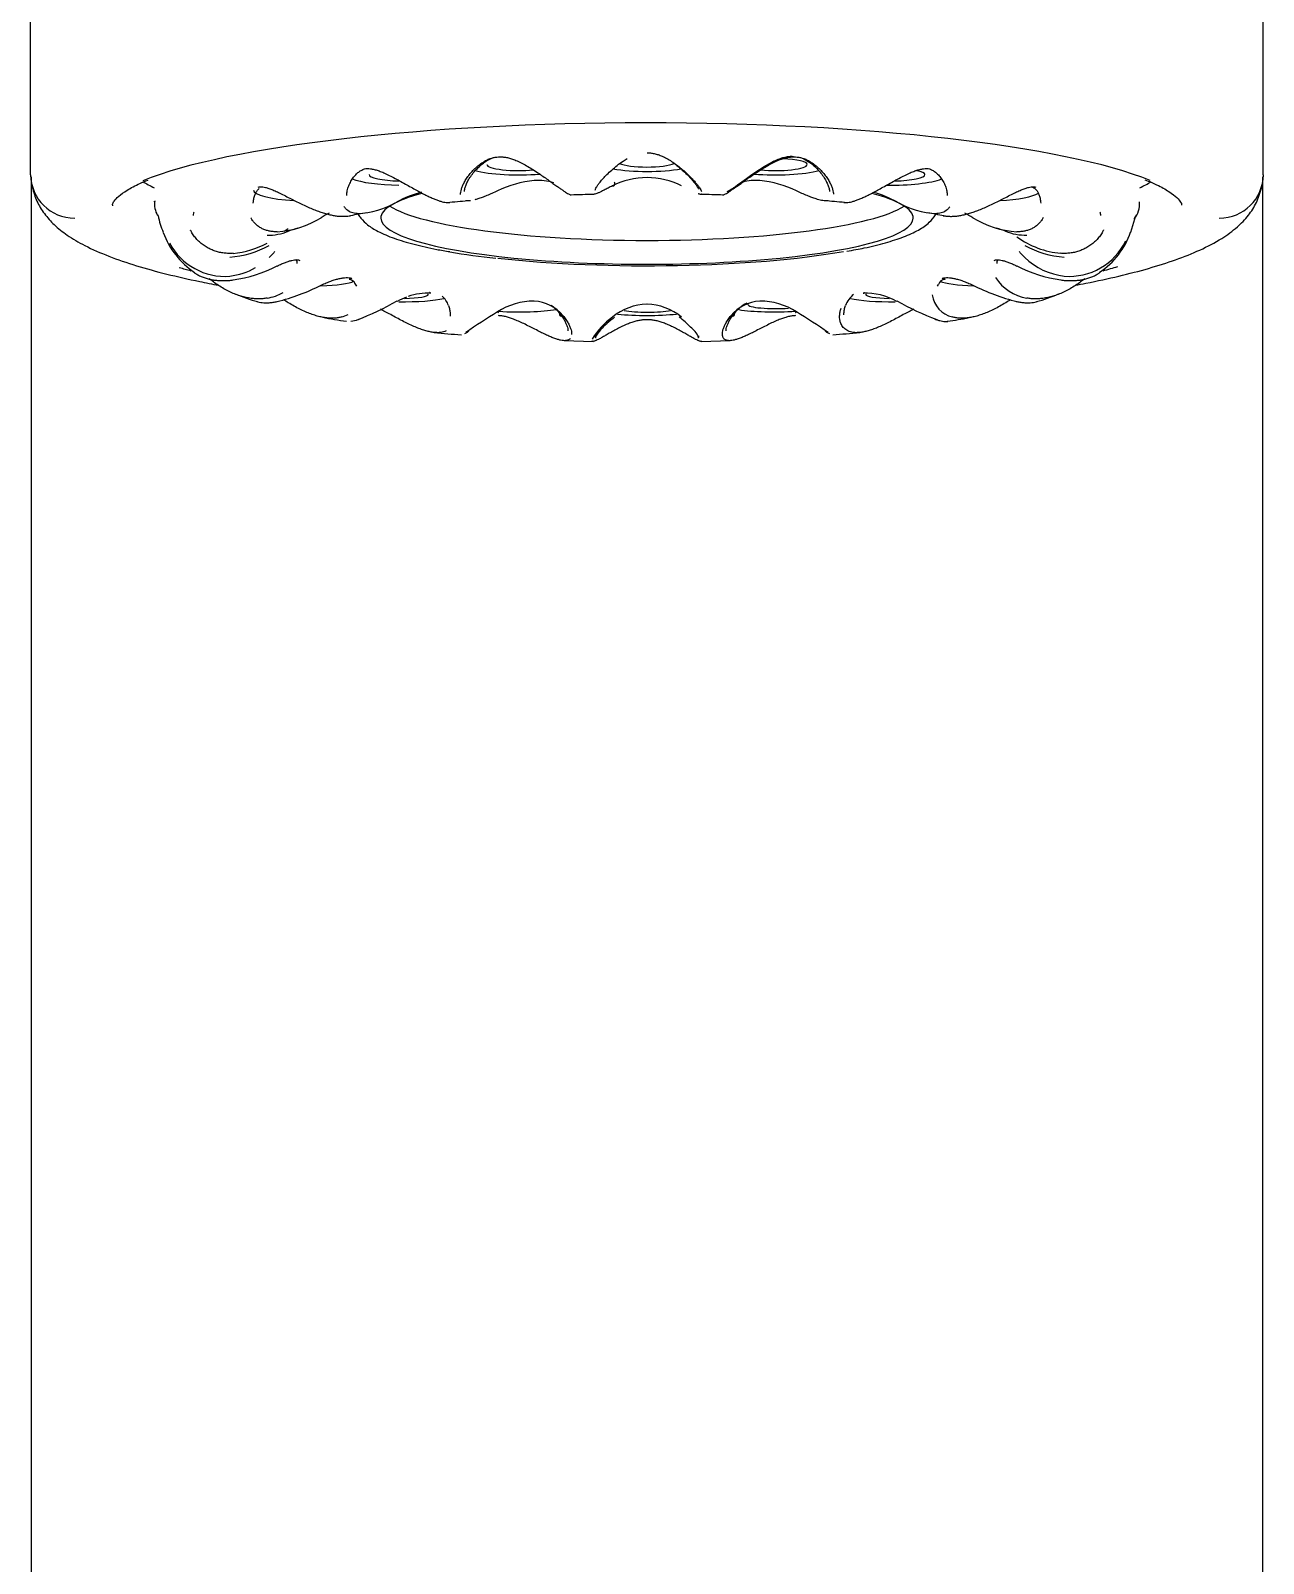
# Model space of a CAD drawing. Header units: millimetres. Extents: x 1617 to 5774, y 11446 to 13973.
# Drawn here: x 5327.35 to 5355.37, y 11999.95 to 12034.79 of the extents above; entities that cross this region are included whole.
import ezdxf

# ---------------------------------------------------------------- set-up
doc = ezdxf.new("R2010")
doc.units = ezdxf.units.MM
doc.layers.get('0').update_dxf_attribs({"color": 250})

# ---------------------------------------------------------------- blocks, each defined once
blk = doc.blocks.new('28')
at = {"linetype": 'Continuous'}
for p, q in [((5327.35, 12031.516), (5327.35, 12069.628)), ((5355.367, 12031.516), (5355.367, 12069.628)), ((5327.359, 12031.468), (5327.359, 11929.326)), ((5327.369, 12031.325), (5327.386, 12031.24)), ((5355.331, 12031.24), (5355.348, 12031.325)), ((5355.359, 11929.327), (5355.359, 12031.468)), ((5352.356, 12030.211), (5352.473, 12030.586)), ((5334.714, 12029.053), (5334.754, 12028.983)), ((5347.964, 12028.983), (5347.984, 12029.018)), ((5337.22, 12027.906), (5337.282, 12027.936)), ((5339.479, 12027.743), (5340.135, 12027.726)), ((5342.593, 12027.726), (5343.247, 12027.743)), ((5345.436, 12027.936), (5345.504, 12027.903))]:
    blk.add_line(p, q, dxfattribs=at)
for centre, radius, start, end in [((5328.343, 12031.524), 0.993, 180.4596, 270.4524), ((5339.001, 12029.039), 2.351, 95.0232, 116.2751), ((5338.89, 12030.284), 1.101, 71.3201, 94.9501), ((5341.373, 12029.676), 1.775, 90.4509, 116.7077), ((5341.345, 12029.676), 1.775, 63.2923, 89.5491), ((5343.828, 12030.284), 1.101, 85.05, 105.463), ((5343.717, 12029.039), 2.351, 63.725, 84.9767), ((5354.375, 12031.524), 0.993, 269.5476, 359.5404), ((5330.706, 12030.854), 0.541, 172.585, 209.5637), ((5334.675, 12032.63), 2.002, 272.8469, 300.0674), ((5336.969, 12028.474), 2.746, 105.527, 118.0472), ((5338.814, 12011.105), 19.873, 94.2428, 95.5977), ((5340.573, 12004.387), 26.683, 90.9074, 92.0184), ((5342.054, 12004.539), 26.533, 87.7549, 88.8686), ((5343.853, 12011.473), 19.511, 84.1239, 85.49), ((5345.749, 12028.474), 2.746, 61.953, 74.0539), ((5348.039, 12032.617), 1.988, 239.8362, 267.2495), ((5352.043, 12030.843), 0.509, 319.2586, 6.1842), ((5331.656, 12030.818), 1.427, 189.3992, 205.2771), ((5332.809, 12032.392), 2.178, 273.7673, 301.6503), ((5335.606, 12027.862), 3.146, 117.8665, 121.7293), ((5336.495, 12020.675), 10.084, 98.5809, 100.734), ((5346.223, 12021.02), 9.744, 78.8684, 81.0344), ((5347.111, 12027.862), 3.146, 58.2708, 62.0779), ((5349.906, 12032.383), 2.17, 238.2926, 266.2898), ((5332.122, 12030.847), 1.873, 200.1777, 235.9724), ((5332.756, 12031.295), 1.155, 268.4245, 292.8508), ((5336.364, 12025.664), 5.599, 124.3416, 125.4732), ((5334.153, 12027.745), 2.657, 105.891, 111.1349), ((5348.571, 12027.824), 2.581, 68.3758, 73.51), ((5349.961, 12031.291), 1.15, 246.7267, 271.6439), ((5350.643, 12030.805), 1.81, 303.6427, 340.6892), ((5331.767, 12030.635), 1.431, 208.1693, 274.2949), ((5331.718, 12031.825), 2.189, 274.0795, 298.8103), ((5331.776, 12031.719), 1.999, 275.081, 298.4507), ((5350.941, 12031.716), 1.995, 233.9522, 264.9491), ((5350.999, 12031.824), 2.187, 241.1803, 265.9299), ((5350.951, 12030.635), 1.431, 265.7051, 334.2047), ((5331.453, 12032.421), 3.336, 278.6095, 296.6799), ((5339.086, 12041.597), 12.036, 259.4343, 264.4394), ((5351.267, 12032.427), 3.342, 243.3378, 261.3729), ((5351.024, 12030.75), 1.552, 225.9271, 263.3212), ((5331.693, 12030.751), 1.552, 276.6843, 299.7246), ((5348.155, 12028.966), 0.178, 97.1667, 163.2971), ((5350.151, 12029.721), 1.022, 211.8511, 261.188), ((5333.44, 12032.164), 3.654, 247.016, 255.2327), ((5332.568, 12029.72), 1.022, 278.7943, 300.5307), ((5331.877, 12033.046), 4.542, 283.6865, 297.1779), ((5336.385, 12027.423), 1.399, 110.4783, 120.3361), ((5336.385, 12027.423), 1.399, 87.4608, 108.9052), ((5336.352, 12028.371), 0.522, 18.9624, 47.388), ((5346.366, 12028.371), 0.522, 126.4667, 161.0376), ((5346.333, 12027.423), 1.399, 59.664, 92.5391), ((5348.436, 12028.863), 0.597, 187.5139, 256.7385), ((5350.849, 12033.068), 4.565, 242.8562, 256.2794), ((5349.439, 12031.664), 3.129, 284.2953, 293.9359), ((5332.449, 12034.339), 6.546, 290.8072, 299.5561), ((5346.468, 12014.583), 16.223, 121.6314, 124.6642), ((5338.78, 12027.148), 1.492, 89.4181, 123.318), ((5338.75, 12027.731), 0.91, 39.5684, 87.131), ((5338.709, 12027.835), 0.849, 38.3711, 56.4401), ((5341.385, 12027.295), 1.275, 91.1554, 129.4124), ((5341.333, 12027.295), 1.275, 50.5876, 88.8446), ((5343.968, 12027.731), 0.91, 92.869, 140.4316), ((5344.009, 12027.835), 0.849, 116.8973, 141.6289), ((5343.938, 12027.148), 1.492, 56.682, 90.582), ((5336.067, 12014.303), 16.557, 55.3663, 58.3381), ((5350.297, 12034.4), 6.612, 240.4881, 249.1486), ((5335.763, 12036.989), 8.892, 258.4855, 262.0165), ((5334.282, 12028.863), 0.597, 283.2609, 298.4033), ((5334.571, 12028.862), 0.678, 274.8361, 289.2974), ((5341.634, 12026.836), 1.791, 126.2683, 148.268), ((5341.14, 12027.264), 1.108, 128.5077, 149.6511), ((5343.313, 12024.894), 4.322, 128.4839, 131.4914), ((5340.634, 12026.359), 2.41, 44.6484, 52.72), ((5341.856, 12027.465), 0.767, 27.9069, 50.0497), ((5347.033, 12036.463), 8.36, 277.9149, 281.3528), ((5339.047, 12053.728), 25.922, 264.4149, 265.7812), ((5344.05, 12049.243), 21.421, 274.1017, 275.7418)]:
    blk.add_arc(centre, radius, start, end, dxfattribs=at)
for centre, major_axis, ratio, start_param, end_param in [((5341.359, 12030.531), (12.448, 0), 0.173648, 0.406125, 2.739832), ((5344.326, 12031.743), (0.675, 0.006), 0.198106, 0, 1.38842), ((5338.392, 12031.743), (1.175, -0.01), 0.198106, 3.776184, 5.177778), ((5338.392, 12031.743), (-0.675, 0.006), 0.198106, 0, 2.166765), ((5341.359, 12031.824), (1.175, 0), 0.199368, 3.994183, 5.438133), ((5341.359, 12031.824), (-0.675, 0), 0.199368, 0.394769, 2.728561), ((5344.326, 12031.743), (-1.175, -0.01), 0.198106, 1.101378, 2.505551), ((5344.326, 12031.743), (0.675, 0.006), 0.198106, 4.123682, 6.283185), ((5347.002, 12031.506), (0.675, 0.011), 0.194445, 0, 0.769173), ((5341.359, 12031.91), (-11.89, 0), 0.173648, 0.27083, 0.342424), ((5335.716, 12031.506), (1.175, -0.018), 0.194445, 3.600375, 4.715439), ((5335.716, 12031.506), (-0.675, 0.011), 0.194445, 0, 1.573847), ((5340.571, 12031.335), (-0.0349, 0.072), 0.63856, 2.564178, 4.577421), ((5347.002, 12031.506), (-1.175, -0.018), 0.194445, 1.401121, 2.672596), ((5347.002, 12031.506), (0.675, 0.011), 0.194445, 4.709339, 6.283185), ((5341.359, 12031.91), (11.89, 0), 0.173648, -0.342424, -0.271249), ((5341.359, 12030.825), (12.148, 0), 0.173648, 3.140669, 3.149462), ((5341.359, 12030.9), (11.2, 0), 0.173648, 3.134903, 3.141593), ((5333.592, 12031.137), (1.175, -0.025), 0.188741, 3.141593, 4.499962), ((5341.359, 12030.531), (6.05, 0), 0.173648, 2.579277, 3.141593), ((5341.359, 12030.531), (6.05, 0), 0.173648, 0, 0.563053), ((5349.126, 12031.137), (1.175, 0.025), 0.188741, 4.923042, 5.995249), ((5341.359, 12030.681), (11.133, 0), 0.173648, 3.177576, 3.187075), ((5341.359, 12030.531), (-6.05, 0), 0.173648, 0, 3.141593), ((5341.359, 12031.073), (6.05, 0), 0.173648, 3.402322, 6.022456), ((5341.359, 12030.681), (11.133, 0), 0.173648, -0.045377, -0.038545), ((5341.359, 12030.531), (-6.25, 0), 0.173648, 0.996962, 2.367668), ((5341.359, 12030.531), (12.448, 0), 0.173648, 3.688638, 3.728537), ((5333.592, 12029.177), (1.175, -0.025), 0.158436, 5.024539, 5.960921), ((5349.126, 12029.177), (-1.175, -0.025), 0.158436, 0.336845, 1.272257), ((5341.359, 12030.531), (12.448, 0), 0.173648, -0.587016, -0.536402), ((5335.716, 12028.808), (-0.675, 0.011), 0.152733, 1.771685, 3.141593), ((5347.002, 12028.808), (0.675, 0.011), 0.152733, 3.141593, 4.506173), ((5335.716, 12028.808), (1.175, -0.018), 0.152733, 4.714767, 5.768986), ((5337.942, 12028.453), (-0.0406, 0.0689), 0.246949, 2.390615, 3.804667), ((5338.392, 12028.572), (1.175, -0.01), 0.149071, 4.368593, 5.59034), ((5341.359, 12028.49), (-0.675, 0), 0.147809, 0.692456, 2.489459), ((5344.326, 12028.572), (-1.175, -0.01), 0.149071, 0.721227, 1.925531), ((5344.326, 12028.572), (0.675, 0.006), 0.149071, 3.141593, 5.08952), ((5344.776, 12028.453), (0.0406, 0.0689), 0.246949, 2.462908, 3.892569), ((5347.002, 12028.808), (-1.175, -0.018), 0.152733, 0.517838, 1.568418), ((5347.07, 12028.704), (0.0356, 0.0717), 0.022938, 2.538517, 3.138552), ((5349.773, 12028.71), (0.017, 0.0782), 0.477256, 2.882546, 3.39484), ((5334.769, 12028.298), (-0.0261, 0.0756), 0.714375, 3.147889, 3.520375), ((5339.441, 12028.368), (0.0609, 0.0519), 0.668364, 2.327138, 4.340381), ((5341.359, 12028.49), (1.175, 0), 0.147809, 4.108213, 5.321756), ((5343.277, 12028.368), (-0.0609, 0.0519), 0.668364, 1.942803, 3.956052), ((5347.949, 12028.298), (0.0261, 0.0756), 0.714375, 2.704509, 3.499026), ((5337.238, 12028.003), (-0.0433, 0.0672), 0.879852, 3.154984, 3.724463), ((5345.48, 12028.003), (0.0433, 0.0672), 0.879852, 2.54986, 3.127979)]:
    blk.add_ellipse(centre, major_axis=major_axis, ratio=ratio, start_param=start_param, end_param=end_param, dxfattribs=at)
for points, knots in [([(5337.123, 12031.069), (5337.122, 12031.085), (5337.125, 12031.12), (5337.138, 12031.183), (5337.164, 12031.256), (5337.203, 12031.337), (5337.255, 12031.425), (5337.322, 12031.518), (5337.401, 12031.611), (5337.49, 12031.697), (5337.581, 12031.769), (5337.669, 12031.825), (5337.752, 12031.867), (5337.831, 12031.895), (5337.908, 12031.913), (5337.958, 12031.919), (5337.983, 12031.92)], [0.2663963, 0.2663963, 0.2663963, 0.2663963, 0.3157895, 0.3684211, 0.4210526, 0.4736842, 0.5263158, 0.5789474, 0.6315789, 0.6842105, 0.7368421, 0.7894737, 0.8421053, 0.8947368, 0.9473684, 1, 1, 1, 1]), ([(5337.212, 12031.137), (5337.212, 12031.153), (5337.217, 12031.193), (5337.237, 12031.264), (5337.275, 12031.352), (5337.333, 12031.452), (5337.408, 12031.556), (5337.497, 12031.656), (5337.591, 12031.743), (5337.686, 12031.814), (5337.773, 12031.864), (5337.83, 12031.888), (5337.854, 12031.897)], [0.2379615, 0.2379615, 0.2379615, 0.2379615, 0.291836, 0.3611022, 0.43522, 0.5141624, 0.5971728, 0.6778214, 0.7499039, 0.8128272, 0.8688533, 0.9091132, 0.9091132, 0.9091132, 0.9091132]), ([(5340.184, 12031.167), (5340.184, 12031.174), (5340.188, 12031.191), (5340.207, 12031.229), (5340.241, 12031.282), (5340.292, 12031.349), (5340.361, 12031.429), (5340.449, 12031.521), (5340.556, 12031.623), (5340.678, 12031.727), (5340.798, 12031.816), (5340.877, 12031.866), (5340.909, 12031.885)], [0.056638, 0.056638, 0.056638, 0.056638, 0.112189, 0.1739723, 0.2388445, 0.3078203, 0.3816489, 0.4608717, 0.5452727, 0.6325138, 0.715882, 0.7712547, 0.7712547, 0.7712547, 0.7712547]), ([(5341.359, 12032.013), (5341.385, 12032.013), (5341.438, 12032.01), (5341.521, 12031.997), (5341.609, 12031.973), (5341.705, 12031.937), (5341.808, 12031.885), (5341.919, 12031.819), (5342.033, 12031.738), (5342.143, 12031.651), (5342.243, 12031.563), (5342.331, 12031.478), (5342.405, 12031.4), (5342.467, 12031.329), (5342.517, 12031.267), (5342.556, 12031.214), (5342.584, 12031.17), (5342.596, 12031.146), (5342.601, 12031.136)], [0, 0, 0, 0, 0.0526316, 0.1052632, 0.1578947, 0.2105263, 0.2631579, 0.3157895, 0.3684211, 0.4210526, 0.4736842, 0.5263158, 0.5789474, 0.6315789, 0.6842105, 0.7368421, 0.7894737, 0.8379228, 0.8379228, 0.8379228, 0.8379228]), ([(5343.183, 12031.136), (5343.19, 12031.138), (5343.209, 12031.146), (5343.248, 12031.167), (5343.301, 12031.201), (5343.367, 12031.247), (5343.448, 12031.304), (5343.543, 12031.373), (5343.653, 12031.452), (5343.778, 12031.541), (5343.915, 12031.633), (5344.054, 12031.721), (5344.186, 12031.796), (5344.308, 12031.854), (5344.42, 12031.896), (5344.524, 12031.923), (5344.613, 12031.934), (5344.667, 12031.934), (5344.689, 12031.932)], [0, 0, 0, 0, 0.049492, 0.106485, 0.165091, 0.226339, 0.291179, 0.36026, 0.434169, 0.512886, 0.595737, 0.676587, 0.74908, 0.812405, 0.868784, 0.920169, 0.967114, 1, 1, 1, 1]), ([(5344.735, 12031.92), (5344.76, 12031.919), (5344.81, 12031.913), (5344.886, 12031.895), (5344.966, 12031.867), (5345.049, 12031.825), (5345.137, 12031.769), (5345.228, 12031.697), (5345.316, 12031.611), (5345.396, 12031.518), (5345.463, 12031.425), (5345.515, 12031.337), (5345.554, 12031.256), (5345.58, 12031.183), (5345.593, 12031.122), (5345.595, 12031.088), (5345.595, 12031.073)], [0, 0, 0, 0, 0.0526316, 0.1052632, 0.1578947, 0.2105263, 0.2631579, 0.3157895, 0.3684211, 0.4210526, 0.4736842, 0.5263158, 0.5789474, 0.6315789, 0.6842105, 0.7291146, 0.7291146, 0.7291146, 0.7291146]), ([(5344.914, 12031.877), (5344.923, 12031.872), (5344.964, 12031.853), (5345.037, 12031.81), (5345.132, 12031.739), (5345.226, 12031.651), (5345.314, 12031.551), (5345.388, 12031.447), (5345.444, 12031.349), (5345.482, 12031.262), (5345.501, 12031.191), (5345.505, 12031.153), (5345.506, 12031.137)], [0.1187888, 0.1187888, 0.1187888, 0.1187888, 0.1342146, 0.1904633, 0.2536638, 0.3260507, 0.4067441, 0.4892586, 0.5676127, 0.64117, 0.7099365, 0.7620383, 0.7620383, 0.7620383, 0.7620383]), ([(5334.534, 12031.043), (5334.534, 12031.046), (5334.535, 12031.081), (5334.544, 12031.153), (5334.576, 12031.26), (5334.626, 12031.365), (5334.686, 12031.456), (5334.752, 12031.531), (5334.822, 12031.589), (5334.885, 12031.626), (5334.925, 12031.642), (5334.94, 12031.647)], [0.4282354, 0.4282354, 0.4282354, 0.4282354, 0.435062, 0.5139687, 0.5969727, 0.6776671, 0.7498078, 0.8127778, 0.8688441, 0.9200606, 0.9479493, 0.9479493, 0.9479493, 0.9479493]), ([(5341.977, 12031.773), (5341.998, 12031.758), (5342.062, 12031.708), (5342.163, 12031.622), (5342.27, 12031.521), (5342.357, 12031.428), (5342.426, 12031.348), (5342.477, 12031.282), (5342.511, 12031.229), (5342.525, 12031.201), (5342.529, 12031.19), (5342.529, 12031.189)], [0.3297004, 0.3297004, 0.3297004, 0.3297004, 0.368229, 0.4553647, 0.5396673, 0.618788, 0.6925179, 0.7614146, 0.8262069, 0.8879206, 0.8927647, 0.8927647, 0.8927647, 0.8927647]), ([(5347.778, 12031.647), (5347.794, 12031.641), (5347.836, 12031.624), (5347.9, 12031.586), (5347.969, 12031.527), (5348.035, 12031.452), (5348.095, 12031.36), (5348.144, 12031.255), (5348.175, 12031.149), (5348.183, 12031.078), (5348.184, 12031.044), (5348.184, 12031.043)], [0.0520517, 0.0520517, 0.0520517, 0.0520517, 0.0829107, 0.1342347, 0.19053, 0.2537833, 0.3262188, 0.406926, 0.4894126, 0.5677401, 0.5717645, 0.5717645, 0.5717645, 0.5717645]), ([(5327.386, 12031.24), (5327.42, 12031.117), (5327.48, 12030.908), (5327.663, 12030.614), (5327.894, 12030.36), (5328.197, 12030.121), (5328.598, 12029.886), (5329.114, 12029.659), (5329.735, 12029.446), (5330.426, 12029.256), (5331.064, 12029.111), (5331.475, 12029.03), (5331.622, 12029.002)], [0, 0, 0, 0, 0.016262, 0.0331347, 0.0515404, 0.0730212, 0.0993634, 0.1304725, 0.1615531, 0.1912702, 0.2201368, 0.2355963, 0.2355963, 0.2355963, 0.2355963]), ([(5329.211, 12030.831), (5329.211, 12030.836), (5329.213, 12030.852), (5329.236, 12030.909), (5329.34, 12031.025), (5329.534, 12031.164), (5329.772, 12031.294), (5329.951, 12031.365), (5330.023, 12031.393)], [0, 0, 0, 0, 0.091306, 0.290498, 0.484075, 0.688591, 0.895091, 1, 1, 1, 1]), ([(5332.411, 12030.868), (5332.412, 12030.891), (5332.416, 12030.946), (5332.434, 12031.027), (5332.465, 12031.104), (5332.503, 12031.162), (5332.531, 12031.191), (5332.544, 12031.203)], [0.6260768, 0.6260768, 0.6260768, 0.6260768, 0.6775159, 0.7497143, 0.8127304, 0.8688367, 0.9106759, 0.9106759, 0.9106759, 0.9106759]), ([(5340.575, 12031.262), (5340.54, 12031.245), (5340.474, 12031.211), (5340.384, 12031.165), (5340.308, 12031.127), (5340.244, 12031.099), (5340.194, 12031.08), (5340.157, 12031.07), (5340.14, 12031.068), (5340.133, 12031.067)], [0, 0, 0, 0, 0.125, 0.25, 0.375, 0.5, 0.625, 0.75, 0.8487192, 0.8487192, 0.8487192, 0.8487192]), ([(5350.132, 12031.231), (5350.145, 12031.225), (5350.174, 12031.205), (5350.216, 12031.162), (5350.254, 12031.101), (5350.285, 12031.022), (5350.302, 12030.942), (5350.306, 12030.889), (5350.307, 12030.868)], [0.0480085, 0.0480085, 0.0480085, 0.0480085, 0.0829027, 0.134253, 0.1905944, 0.2539, 0.3263835, 0.3739227, 0.3739227, 0.3739227, 0.3739227]), ([(5351.09, 12029.001), (5351.173, 12029.017), (5351.519, 12029.083), (5352.095, 12029.208), (5352.776, 12029.385), (5353.39, 12029.581), (5353.943, 12029.801), (5354.401, 12030.041), (5354.76, 12030.301), (5355.022, 12030.571), (5355.227, 12030.88), (5355.293, 12031.104), (5355.331, 12031.24)], [0.764199, 0.764199, 0.764199, 0.764199, 0.7729458, 0.8010462, 0.8294532, 0.8583394, 0.8880111, 0.9189972, 0.9442699, 0.9643614, 0.9819842, 1, 1, 1, 1]), ([(5352.676, 12031.401), (5352.778, 12031.36), (5352.984, 12031.276), (5353.236, 12031.131), (5353.417, 12030.991), (5353.497, 12030.88), (5353.51, 12030.845), (5353.506, 12030.828), (5353.505, 12030.824)], [0, 0, 0, 0, 0.148587, 0.356568, 0.559621, 0.757492, 0.955778, 1, 1, 1, 1]), ([(5336.793, 12030.885), (5336.81, 12030.884), (5336.841, 12030.882), (5336.868, 12030.883), (5336.879, 12030.884)], [0, 0, 0, 0, 0.0921571, 0.1794638, 0.1794638, 0.1794638, 0.1794638]), ([(5337.33, 12030.924), (5337.318, 12030.923), (5337.285, 12030.921), (5337.257, 12030.923), (5337.241, 12030.925)], [0.8023546, 0.8023546, 0.8023546, 0.8023546, 0.875, 1, 1, 1, 1]), ([(5337.96, 12031.147), (5337.917, 12031.127), (5337.835, 12031.089), (5337.717, 12031.038), (5337.61, 12030.995), (5337.519, 12030.964), (5337.467, 12030.95), (5337.444, 12030.944)], [0, 0, 0, 0, 0.125, 0.25, 0.375, 0.5, 0.6054467, 0.6054467, 0.6054467, 0.6054467]), ([(5339.615, 12031.059), (5339.621, 12031.057), (5339.631, 12031.054), (5339.637, 12031.054), (5339.639, 12031.054)], [0, 0, 0, 0, 0.0921571, 0.1416293, 0.1416293, 0.1416293, 0.1416293]), ([(5342.607, 12031.073), (5342.603, 12031.071), (5342.595, 12031.067), (5342.573, 12031.068), (5342.548, 12031.073), (5342.529, 12031.079), (5342.52, 12031.082)], [0, 0, 0, 0, 0.0921571, 0.1838611, 0.2755654, 0.3456095, 0.3456095, 0.3456095, 0.3456095]), ([(5343.078, 12031.054), (5343.08, 12031.054), (5343.086, 12031.054), (5343.095, 12031.056), (5343.103, 12031.059)], [0.8337559, 0.8337559, 0.8337559, 0.8337559, 0.875, 1, 1, 1, 1]), ([(5345.477, 12030.925), (5345.462, 12030.924), (5345.434, 12030.921), (5345.384, 12030.923), (5345.329, 12030.931), (5345.268, 12030.945), (5345.194, 12030.966), (5345.106, 12030.996), (5344.998, 12031.039), (5344.883, 12031.089), (5344.799, 12031.128), (5344.758, 12031.147)], [0, 0, 0, 0, 0.092157, 0.183861, 0.275565, 0.367696, 0.460645, 0.590315, 0.720587, 0.860941, 1, 1, 1, 1]), ([(5345.836, 12030.884), (5345.846, 12030.883), (5345.873, 12030.882), (5345.905, 12030.883), (5345.925, 12030.885)], [0.7907905, 0.7907905, 0.7907905, 0.7907905, 0.875, 1, 1, 1, 1]), ([(5331.051, 12030.587), (5331.052, 12030.605), (5331.054, 12030.634), (5331.061, 12030.66), (5331.064, 12030.669)], [0.82118694, 0.82118694, 0.82118694, 0.82118694, 0.86882721, 0.90167455, 0.90167455, 0.90167455, 0.90167455]), ([(5332.952, 12030.218), (5332.921, 12030.218), (5332.861, 12030.22), (5332.774, 12030.233), (5332.692, 12030.255), (5332.614, 12030.286), (5332.542, 12030.328), (5332.476, 12030.379), (5332.417, 12030.44), (5332.379, 12030.494), (5332.36, 12030.527), (5332.356, 12030.534)], [0, 0, 0, 0, 0.0526316, 0.1052632, 0.1578947, 0.2105263, 0.2631579, 0.3157895, 0.3684211, 0.4210526, 0.4349323, 0.4349323, 0.4349323, 0.4349323]), ([(5334.419, 12030.569), (5334.443, 12030.569), (5334.493, 12030.569), (5334.559, 12030.573), (5334.6, 12030.579), (5334.619, 12030.583), (5334.62, 12030.583)], [0, 0, 0, 0, 0.0921573, 0.1838616, 0.2755661, 0.2778837, 0.2778837, 0.2778837, 0.2778837]), ([(5334.774, 12030.631), (5334.751, 12030.632), (5334.705, 12030.637), (5334.642, 12030.654), (5334.586, 12030.68), (5334.537, 12030.715), (5334.501, 12030.753), (5334.483, 12030.78), (5334.477, 12030.791)], [0, 0, 0, 0, 0.0526316, 0.1052632, 0.1578947, 0.2105263, 0.2631579, 0.2937936, 0.2937936, 0.2937936, 0.2937936]), ([(5334.798, 12030.609), (5334.815, 12030.581), (5334.879, 12030.49), (5335.019, 12030.359), (5335.259, 12030.21), (5335.6, 12030.067), (5336.046, 12029.934), (5336.487, 12029.831), (5336.768, 12029.784), (5336.879, 12029.766)], [0.1404125, 0.1404125, 0.1404125, 0.1404125, 0.1839304, 0.2890239, 0.4220093, 0.590535, 0.7582889, 0.9186985, 1, 1, 1, 1]), ([(5345.899, 12029.775), (5346.049, 12029.802), (5346.35, 12029.857), (5346.793, 12029.967), (5347.203, 12030.099), (5347.528, 12030.246), (5347.761, 12030.406), (5347.878, 12030.54), (5347.92, 12030.61), (5347.922, 12030.613)], [0, 0, 0, 0, 0.115057, 0.2738367, 0.4351604, 0.6015143, 0.7497533, 0.8562238, 0.8599034, 0.8599034, 0.8599034, 0.8599034]), ([(5348.24, 12030.788), (5348.234, 12030.779), (5348.216, 12030.752), (5348.181, 12030.715), (5348.132, 12030.68), (5348.075, 12030.654), (5348.013, 12030.637), (5347.967, 12030.632), (5347.944, 12030.631)], [0.7083575, 0.7083575, 0.7083575, 0.7083575, 0.7368421, 0.7894737, 0.8421053, 0.8947368, 0.9473684, 1, 1, 1, 1]), ([(5348.093, 12030.584), (5348.106, 12030.581), (5348.144, 12030.575), (5348.212, 12030.569), (5348.269, 12030.568), (5348.299, 12030.569)], [0.6820109, 0.6820109, 0.6820109, 0.6820109, 0.75, 0.875, 1, 1, 1, 1]), ([(5350.366, 12030.541), (5350.361, 12030.532), (5350.341, 12030.496), (5350.301, 12030.44), (5350.242, 12030.379), (5350.176, 12030.328), (5350.104, 12030.286), (5350.026, 12030.255), (5349.944, 12030.233), (5349.857, 12030.22), (5349.797, 12030.218), (5349.766, 12030.218)], [0.5600022, 0.5600022, 0.5600022, 0.5600022, 0.5789474, 0.6315789, 0.6842105, 0.7368421, 0.7894737, 0.8421053, 0.8947368, 0.9473684, 1, 1, 1, 1]), ([(5351.654, 12030.669), (5351.657, 12030.659), (5351.664, 12030.633), (5351.666, 12030.604), (5351.667, 12030.587)], [0.09830373, 0.09830373, 0.09830373, 0.09830373, 0.13426956, 0.17881267, 0.17881267, 0.17881267, 0.17881267]), ([(5331.953, 12029.728), (5331.918, 12029.726), (5331.848, 12029.725), (5331.746, 12029.732), (5331.645, 12029.749), (5331.547, 12029.776), (5331.451, 12029.813), (5331.358, 12029.859), (5331.27, 12029.917), (5331.187, 12029.984), (5331.111, 12030.062), (5331.044, 12030.15), (5331.004, 12030.216), (5330.986, 12030.252), (5330.984, 12030.256)], [0, 0, 0, 0, 0.0526316, 0.1052632, 0.1578947, 0.2105263, 0.2631579, 0.3157895, 0.3684211, 0.4210526, 0.4736842, 0.5263158, 0.5789474, 0.5857963, 0.5857963, 0.5857963, 0.5857963]), ([(5351.735, 12030.26), (5351.733, 12030.254), (5351.714, 12030.217), (5351.674, 12030.15), (5351.607, 12030.062), (5351.531, 12029.984), (5351.448, 12029.917), (5351.359, 12029.859), (5351.267, 12029.813), (5351.171, 12029.776), (5351.073, 12029.749), (5350.972, 12029.732), (5350.869, 12029.725), (5350.8, 12029.726), (5350.765, 12029.728)], [0.4121297, 0.4121297, 0.4121297, 0.4121297, 0.4210526, 0.4736842, 0.5263158, 0.5789474, 0.6315789, 0.6842105, 0.7368421, 0.7894737, 0.8421053, 0.8947368, 0.9473684, 1, 1, 1, 1]), ([(5332.9, 12029.767), (5332.884, 12029.749), (5332.846, 12029.707), (5332.8, 12029.661), (5332.773, 12029.635)], [0.7677014, 0.7677014, 0.7677014, 0.7677014, 0.875, 1, 1, 1, 1]), ([(5333.381, 12029.588), (5333.383, 12029.585), (5333.39, 12029.573), (5333.398, 12029.547), (5333.401, 12029.518), (5333.401, 12029.501), (5333.401, 12029.499)], [0.2099602, 0.2099602, 0.2099602, 0.2099602, 0.25, 0.375, 0.5, 0.5160656, 0.5160656, 0.5160656, 0.5160656]), ([(5349.317, 12029.498), (5349.317, 12029.5), (5349.317, 12029.518), (5349.319, 12029.541), (5349.324, 12029.559), (5349.326, 12029.564)], [0.4812528, 0.4812528, 0.4812528, 0.4812528, 0.5, 0.625, 0.6912047, 0.6912047, 0.6912047, 0.6912047]), ([(5349.945, 12029.635), (5349.918, 12029.661), (5349.872, 12029.707), (5349.834, 12029.749), (5349.817, 12029.767)], [0, 0, 0, 0, 0.125, 0.2323807, 0.2323807, 0.2323807, 0.2323807]), ([(5331.059, 12029.299), (5331.076, 12029.286), (5331.116, 12029.258), (5331.187, 12029.219), (5331.27, 12029.183), (5331.358, 12029.154), (5331.451, 12029.132), (5331.547, 12029.116), (5331.645, 12029.108), (5331.746, 12029.106), (5331.848, 12029.11), (5331.918, 12029.118), (5331.953, 12029.123)], [0.484806, 0.484806, 0.484806, 0.484806, 0.5263158, 0.5789474, 0.6315789, 0.6842105, 0.7368421, 0.7894737, 0.8421053, 0.8947368, 0.9473684, 1, 1, 1, 1]), ([(5332.724, 12028.71), (5332.691, 12028.704), (5332.625, 12028.695), (5332.521, 12028.691), (5332.414, 12028.697), (5332.304, 12028.712), (5332.191, 12028.736), (5332.074, 12028.771), (5331.955, 12028.817), (5331.834, 12028.873), (5331.711, 12028.94), (5331.59, 12029.016), (5331.487, 12029.09), (5331.427, 12029.138), (5331.404, 12029.156)], [0, 0, 0, 0, 0.0526316, 0.1052632, 0.1578947, 0.2105263, 0.2631579, 0.3157895, 0.3684211, 0.4210526, 0.4736842, 0.5263158, 0.5789474, 0.6125596, 0.6125596, 0.6125596, 0.6125596]), ([(5334.647, 12029.164), (5334.643, 12029.16), (5334.636, 12029.153), (5334.623, 12029.146), (5334.61, 12029.142), (5334.598, 12029.141), (5334.59, 12029.142), (5334.587, 12029.143)], [0, 0, 0, 0, 0.0909091, 0.1818182, 0.2727273, 0.3636364, 0.4282476, 0.4282476, 0.4282476, 0.4282476]), ([(5348.071, 12029.164), (5348.075, 12029.16), (5348.082, 12029.153), (5348.095, 12029.146), (5348.108, 12029.142), (5348.12, 12029.141), (5348.128, 12029.142), (5348.131, 12029.143)], [0, 0, 0, 0, 0.0909091, 0.1818182, 0.2727273, 0.3636364, 0.4282565, 0.4282565, 0.4282565, 0.4282565]), ([(5351.308, 12029.152), (5351.287, 12029.135), (5351.229, 12029.089), (5351.127, 12029.016), (5351.006, 12028.94), (5350.884, 12028.873), (5350.763, 12028.817), (5350.644, 12028.771), (5350.527, 12028.736), (5350.414, 12028.712), (5350.303, 12028.697), (5350.197, 12028.691), (5350.093, 12028.695), (5350.027, 12028.704), (5349.994, 12028.71)], [0.3902036, 0.3902036, 0.3902036, 0.3902036, 0.4210526, 0.4736842, 0.5263158, 0.5789474, 0.6315789, 0.6842105, 0.7368421, 0.7894737, 0.8421053, 0.8947368, 0.9473684, 1, 1, 1, 1]), ([(5350.765, 12029.123), (5350.8, 12029.118), (5350.869, 12029.11), (5350.972, 12029.106), (5351.073, 12029.108), (5351.171, 12029.116), (5351.267, 12029.132), (5351.359, 12029.154), (5351.448, 12029.183), (5351.531, 12029.219), (5351.601, 12029.258), (5351.642, 12029.286), (5351.658, 12029.298)], [0, 0, 0, 0, 0.0526316, 0.1052632, 0.1578947, 0.2105263, 0.2631579, 0.3157895, 0.3684211, 0.4210526, 0.4736842, 0.5147426, 0.5147426, 0.5147426, 0.5147426]), ([(5336.443, 12028.82), (5336.441, 12028.821), (5336.435, 12028.822), (5336.427, 12028.827), (5336.421, 12028.833), (5336.418, 12028.838), (5336.417, 12028.84)], [0.3908633, 0.3908633, 0.3908633, 0.3908633, 0.4545455, 0.5454545, 0.6363636, 0.6754435, 0.6754435, 0.6754435, 0.6754435]), ([(5346.275, 12028.82), (5346.277, 12028.821), (5346.283, 12028.822), (5346.29, 12028.827), (5346.296, 12028.833), (5346.298, 12028.836), (5346.299, 12028.837)], [0.390865, 0.390865, 0.390865, 0.390865, 0.4545455, 0.5454545, 0.6363636, 0.6485965, 0.6485965, 0.6485965, 0.6485965]), ([(5332.492, 12028.631), (5332.508, 12028.626), (5332.548, 12028.616), (5332.614, 12028.606), (5332.692, 12028.602), (5332.774, 12028.605), (5332.861, 12028.615), (5332.921, 12028.626), (5332.952, 12028.633)], [0.6968516, 0.6968516, 0.6968516, 0.6968516, 0.7368421, 0.7894737, 0.8421053, 0.8947368, 0.9473684, 1, 1, 1, 1]), ([(5334.419, 12028.282), (5334.392, 12028.274), (5334.337, 12028.262), (5334.249, 12028.253), (5334.155, 12028.252), (5334.055, 12028.262), (5333.949, 12028.28), (5333.837, 12028.309), (5333.72, 12028.348), (5333.596, 12028.398), (5333.468, 12028.458), (5333.337, 12028.527), (5333.212, 12028.6), (5333.133, 12028.649), (5333.098, 12028.671)], [0, 0, 0, 0, 0.0526316, 0.1052632, 0.1578947, 0.2105263, 0.2631579, 0.3157895, 0.3684211, 0.4210526, 0.4736842, 0.5263158, 0.5789474, 0.6227239, 0.6227239, 0.6227239, 0.6227239]), ([(5336.793, 12027.966), (5336.775, 12027.957), (5336.737, 12027.942), (5336.672, 12027.928), (5336.6, 12027.923), (5336.52, 12027.928), (5336.433, 12027.941), (5336.337, 12027.964), (5336.232, 12027.997), (5336.119, 12028.04), (5335.997, 12028.093), (5335.868, 12028.155), (5335.734, 12028.225), (5335.599, 12028.299), (5335.468, 12028.37), (5335.369, 12028.422), (5335.316, 12028.449), (5335.299, 12028.457)], [0, 0, 0, 0, 0.0526316, 0.1052632, 0.1578947, 0.2105263, 0.2631579, 0.3157895, 0.3684211, 0.4210526, 0.4736842, 0.5263158, 0.5789474, 0.6315789, 0.6842105, 0.7368421, 0.7625455, 0.7625455, 0.7625455, 0.7625455]), ([(5336.846, 12028.541), (5336.857, 12028.51), (5336.874, 12028.45), (5336.885, 12028.368), (5336.884, 12028.32), (5336.882, 12028.298)], [0, 0, 0, 0, 0.125, 0.25, 0.3644744, 0.3644744, 0.3644744, 0.3644744]), ([(5345.925, 12027.966), (5345.908, 12027.975), (5345.876, 12027.992), (5345.836, 12028.026), (5345.802, 12028.064), (5345.775, 12028.107), (5345.753, 12028.161), (5345.738, 12028.227), (5345.735, 12028.307), (5345.744, 12028.394), (5345.762, 12028.455), (5345.771, 12028.485)], [0, 0, 0, 0, 0.092157, 0.183861, 0.275565, 0.367696, 0.460645, 0.590315, 0.720587, 0.860941, 1, 1, 1, 1]), ([(5345.834, 12028.333), (5345.834, 12028.344), (5345.835, 12028.382), (5345.844, 12028.45), (5345.861, 12028.51), (5345.872, 12028.541)], [0.6942865, 0.6942865, 0.6942865, 0.6942865, 0.75, 0.875, 1, 1, 1, 1]), ([(5347.421, 12028.459), (5347.404, 12028.45), (5347.349, 12028.423), (5347.25, 12028.37), (5347.119, 12028.299), (5346.984, 12028.225), (5346.85, 12028.155), (5346.721, 12028.093), (5346.599, 12028.04), (5346.486, 12027.997), (5346.381, 12027.964), (5346.285, 12027.941), (5346.198, 12027.928), (5346.118, 12027.923), (5346.046, 12027.928), (5345.981, 12027.942), (5345.943, 12027.957), (5345.925, 12027.966)], [0.2364924, 0.2364924, 0.2364924, 0.2364924, 0.2631579, 0.3157895, 0.3684211, 0.4210526, 0.4736842, 0.5263158, 0.5789474, 0.6315789, 0.6842105, 0.7368421, 0.7894737, 0.8421053, 0.8947368, 0.9473684, 1, 1, 1, 1]), ([(5349.624, 12028.674), (5349.588, 12028.651), (5349.508, 12028.601), (5349.381, 12028.527), (5349.25, 12028.458), (5349.122, 12028.398), (5348.998, 12028.348), (5348.881, 12028.309), (5348.769, 12028.28), (5348.663, 12028.262), (5348.563, 12028.252), (5348.469, 12028.253), (5348.381, 12028.262), (5348.326, 12028.274), (5348.299, 12028.282)], [0.3754719, 0.3754719, 0.3754719, 0.3754719, 0.4210526, 0.4736842, 0.5263158, 0.5789474, 0.6315789, 0.6842105, 0.7368421, 0.7894737, 0.8421053, 0.8947368, 0.9473684, 1, 1, 1, 1]), ([(5349.766, 12028.633), (5349.797, 12028.626), (5349.857, 12028.615), (5349.944, 12028.605), (5350.026, 12028.602), (5350.104, 12028.606), (5350.17, 12028.616), (5350.209, 12028.626), (5350.224, 12028.63)], [0, 0, 0, 0, 0.0526316, 0.1052632, 0.1578947, 0.2105263, 0.2631579, 0.3019549, 0.3019549, 0.3019549, 0.3019549]), ([(5339.374, 12028.362), (5339.398, 12028.333), (5339.441, 12028.274), (5339.491, 12028.192), (5339.527, 12028.117), (5339.551, 12028.051), (5339.561, 12028.001), (5339.562, 12027.973), (5339.562, 12027.963)], [0, 0, 0, 0, 0.125, 0.25, 0.375, 0.5, 0.625, 0.7034902, 0.7034902, 0.7034902, 0.7034902]), ([(5339.451, 12028.311), (5339.475, 12028.281), (5339.519, 12028.222), (5339.571, 12028.136), (5339.609, 12028.056), (5339.634, 12027.986), (5339.645, 12027.929), (5339.646, 12027.896), (5339.646, 12027.883)], [0, 0, 0, 0, 0.125, 0.25, 0.375, 0.5, 0.625, 0.7240208, 0.7240208, 0.7240208, 0.7240208]), ([(5341.359, 12028.219), (5341.333, 12028.219), (5341.28, 12028.217), (5341.197, 12028.206), (5341.108, 12028.187), (5341.013, 12028.159), (5340.91, 12028.12), (5340.799, 12028.07), (5340.684, 12028.012), (5340.575, 12027.952), (5340.475, 12027.896), (5340.387, 12027.845), (5340.313, 12027.803), (5340.251, 12027.77), (5340.201, 12027.746), (5340.162, 12027.731), (5340.133, 12027.724), (5340.117, 12027.725), (5340.11, 12027.729), (5340.108, 12027.732)], [0, 0, 0, 0, 0.0526316, 0.1052632, 0.1578947, 0.2105263, 0.2631579, 0.3157895, 0.3684211, 0.4210526, 0.4736842, 0.5263158, 0.5789474, 0.6315789, 0.6842105, 0.7368421, 0.7894737, 0.8421053, 0.8766458, 0.8766458, 0.8766458, 0.8766458]), ([(5342.609, 12027.732), (5342.608, 12027.729), (5342.601, 12027.725), (5342.585, 12027.724), (5342.556, 12027.731), (5342.517, 12027.746), (5342.467, 12027.77), (5342.405, 12027.803), (5342.331, 12027.845), (5342.243, 12027.896), (5342.143, 12027.952), (5342.033, 12028.012), (5341.919, 12028.07), (5341.808, 12028.119), (5341.705, 12028.159), (5341.61, 12028.187), (5341.521, 12028.206), (5341.438, 12028.217), (5341.385, 12028.219), (5341.359, 12028.219)], [0.1239188, 0.1239188, 0.1239188, 0.1239188, 0.1578947, 0.2105263, 0.2631579, 0.3157895, 0.3684211, 0.4210526, 0.4736842, 0.5263158, 0.5789474, 0.6315789, 0.6842105, 0.7368421, 0.7894737, 0.8421053, 0.8947368, 0.9473684, 1, 1, 1, 1]), ([(5343.103, 12027.792), (5343.097, 12027.802), (5343.084, 12027.821), (5343.074, 12027.856), (5343.071, 12027.895), (5343.074, 12027.939), (5343.086, 12027.993), (5343.109, 12028.058), (5343.148, 12028.138), (5343.199, 12028.223), (5343.244, 12028.282), (5343.267, 12028.311)], [0, 0, 0, 0, 0.092157, 0.183861, 0.275565, 0.367696, 0.460645, 0.590315, 0.720587, 0.860941, 1, 1, 1, 1]), ([(5343.155, 12027.964), (5343.155, 12027.974), (5343.157, 12028.001), (5343.167, 12028.051), (5343.191, 12028.117), (5343.227, 12028.192), (5343.277, 12028.274), (5343.32, 12028.333), (5343.344, 12028.362)], [0.2983681, 0.2983681, 0.2983681, 0.2983681, 0.375, 0.5, 0.625, 0.75, 0.875, 1, 1, 1, 1]), ([(5347.944, 12028.22), (5347.967, 12028.212), (5348.013, 12028.198), (5348.075, 12028.184), (5348.132, 12028.178), (5348.169, 12028.178), (5348.189, 12028.18), (5348.193, 12028.181)], [0, 0, 0, 0, 0.0526316, 0.1052632, 0.1578947, 0.2105263, 0.227046, 0.227046, 0.227046, 0.227046]), ([(5340.2, 12027.807), (5340.195, 12027.808), (5340.187, 12027.812), (5340.182, 12027.826), (5340.186, 12027.844), (5340.19, 12027.854)], [0.8503898, 0.8503898, 0.8503898, 0.8503898, 0.8879206, 0.9477901, 1, 1, 1, 1]), ([(5342.528, 12027.854), (5342.532, 12027.844), (5342.536, 12027.826), (5342.531, 12027.812), (5342.523, 12027.808), (5342.518, 12027.807)], [0, 0, 0, 0, 0.0522817, 0.112189, 0.1496104, 0.1496104, 0.1496104, 0.1496104])]:
    blk.add_open_spline(points, degree=3, knots=knots, dxfattribs=at)
for points in [[(5337.983, 12031.92), (5338.008, 12031.922), (5338.059, 12031.922), (5338.14, 12031.913), (5338.229, 12031.894), (5338.326, 12031.863), (5338.436, 12031.817), (5338.557, 12031.757), (5338.685, 12031.683), (5338.814, 12031.602), (5338.937, 12031.52), (5339.051, 12031.441), (5339.154, 12031.368), (5339.246, 12031.302), (5339.328, 12031.243), (5339.398, 12031.193), (5339.46, 12031.15), (5339.511, 12031.115), (5339.555, 12031.088), (5339.589, 12031.069), (5339.607, 12031.061), (5339.615, 12031.059)], [(5343.103, 12031.059), (5343.111, 12031.061), (5343.129, 12031.069), (5343.163, 12031.088), (5343.207, 12031.115), (5343.258, 12031.15), (5343.319, 12031.193), (5343.39, 12031.243), (5343.472, 12031.302), (5343.564, 12031.368), (5343.667, 12031.441), (5343.781, 12031.52), (5343.904, 12031.602), (5344.032, 12031.683), (5344.161, 12031.757), (5344.282, 12031.817), (5344.391, 12031.863), (5344.489, 12031.894), (5344.577, 12031.913), (5344.659, 12031.922), (5344.71, 12031.922), (5344.735, 12031.92)], [(5334.937, 12031.651), (5334.958, 12031.653), (5335.002, 12031.656), (5335.074, 12031.651), (5335.154, 12031.637), (5335.245, 12031.611), (5335.349, 12031.572), (5335.468, 12031.518), (5335.599, 12031.451), (5335.734, 12031.378), (5335.868, 12031.303), (5335.997, 12031.23), (5336.119, 12031.163), (5336.232, 12031.103), (5336.337, 12031.049), (5336.433, 12031.003), (5336.52, 12030.965), (5336.6, 12030.934), (5336.672, 12030.91), (5336.737, 12030.893), (5336.775, 12030.887), (5336.793, 12030.885)], [(5345.925, 12030.885), (5345.943, 12030.887), (5345.981, 12030.893), (5346.046, 12030.91), (5346.118, 12030.934), (5346.198, 12030.965), (5346.285, 12031.003), (5346.381, 12031.049), (5346.486, 12031.103), (5346.599, 12031.163), (5346.721, 12031.23), (5346.85, 12031.303), (5346.984, 12031.378), (5347.119, 12031.451), (5347.25, 12031.518), (5347.369, 12031.572), (5347.473, 12031.611), (5347.563, 12031.637), (5347.643, 12031.651), (5347.716, 12031.656), (5347.76, 12031.653), (5347.781, 12031.651)], [(5332.52, 12031.231), (5332.536, 12031.235), (5332.568, 12031.24), (5332.624, 12031.238), (5332.687, 12031.228), (5332.762, 12031.206), (5332.851, 12031.172), (5332.956, 12031.125), (5333.076, 12031.065), (5333.204, 12030.999), (5333.337, 12030.931), (5333.468, 12030.866), (5333.596, 12030.806), (5333.72, 12030.751), (5333.837, 12030.704), (5333.949, 12030.664), (5334.055, 12030.631), (5334.155, 12030.605), (5334.249, 12030.585), (5334.337, 12030.573), (5334.392, 12030.569), (5334.419, 12030.569)], [(5348.299, 12030.569), (5348.326, 12030.569), (5348.381, 12030.573), (5348.469, 12030.585), (5348.563, 12030.605), (5348.663, 12030.631), (5348.769, 12030.664), (5348.881, 12030.704), (5348.998, 12030.751), (5349.122, 12030.806), (5349.25, 12030.866), (5349.381, 12030.931), (5349.513, 12030.999), (5349.642, 12031.065), (5349.762, 12031.125), (5349.867, 12031.172), (5349.956, 12031.206), (5350.031, 12031.228), (5350.094, 12031.238), (5350.15, 12031.24), (5350.182, 12031.235), (5350.197, 12031.231)], [(5332.951, 12029.44), (5332.987, 12029.457), (5333.053, 12029.487), (5333.142, 12029.524), (5333.22, 12029.551), (5333.287, 12029.57), (5333.345, 12029.581), (5333.395, 12029.584), (5333.436, 12029.579), (5333.458, 12029.571), (5333.468, 12029.566)], [(5349.25, 12029.566), (5349.26, 12029.571), (5349.282, 12029.579), (5349.323, 12029.584), (5349.372, 12029.581), (5349.43, 12029.57), (5349.498, 12029.551), (5349.576, 12029.524), (5349.665, 12029.487), (5349.731, 12029.457), (5349.767, 12029.44)], [(5333.952, 12029.005), (5333.993, 12029.024), (5334.071, 12029.058), (5334.178, 12029.1), (5334.277, 12029.133), (5334.366, 12029.156), (5334.448, 12029.171), (5334.521, 12029.177), (5334.588, 12029.175), (5334.628, 12029.169), (5334.647, 12029.164)], [(5334.586, 12029.143), (5334.666, 12029.119), (5334.709, 12029.089), (5334.714, 12029.053)], [(5348.071, 12029.164), (5348.09, 12029.169), (5348.13, 12029.175), (5348.196, 12029.177), (5348.27, 12029.171), (5348.351, 12029.156), (5348.441, 12029.133), (5348.54, 12029.1), (5348.647, 12029.058), (5348.725, 12029.024), (5348.766, 12029.005)], [(5339.615, 12027.792), (5339.607, 12027.783), (5339.589, 12027.766), (5339.555, 12027.75), (5339.511, 12027.742), (5339.46, 12027.742), (5339.398, 12027.752), (5339.328, 12027.77), (5339.246, 12027.798), (5339.154, 12027.835), (5339.051, 12027.882), (5338.937, 12027.938), (5338.814, 12028.001), (5338.685, 12028.067), (5338.557, 12028.131), (5338.436, 12028.187), (5338.326, 12028.232), (5338.229, 12028.266), (5338.14, 12028.29), (5338.059, 12028.305), (5338.008, 12028.31), (5337.983, 12028.312)], [(5344.735, 12028.312), (5344.71, 12028.31), (5344.659, 12028.305), (5344.578, 12028.29), (5344.489, 12028.266), (5344.392, 12028.233), (5344.282, 12028.188), (5344.161, 12028.131), (5344.032, 12028.067), (5343.904, 12028.001), (5343.781, 12027.938), (5343.667, 12027.882), (5343.564, 12027.835), (5343.472, 12027.798), (5343.39, 12027.77), (5343.319, 12027.752), (5343.258, 12027.742), (5343.207, 12027.742), (5343.163, 12027.75), (5343.129, 12027.766), (5343.111, 12027.783), (5343.103, 12027.792)]]:
    blk.add_open_spline(points, degree=3, dxfattribs=at)

msp = doc.modelspace()

# ---------------------------------------------------------------- block references
msp.add_blockref('28', (0, 0))

doc.saveas('drawing.dxf')
